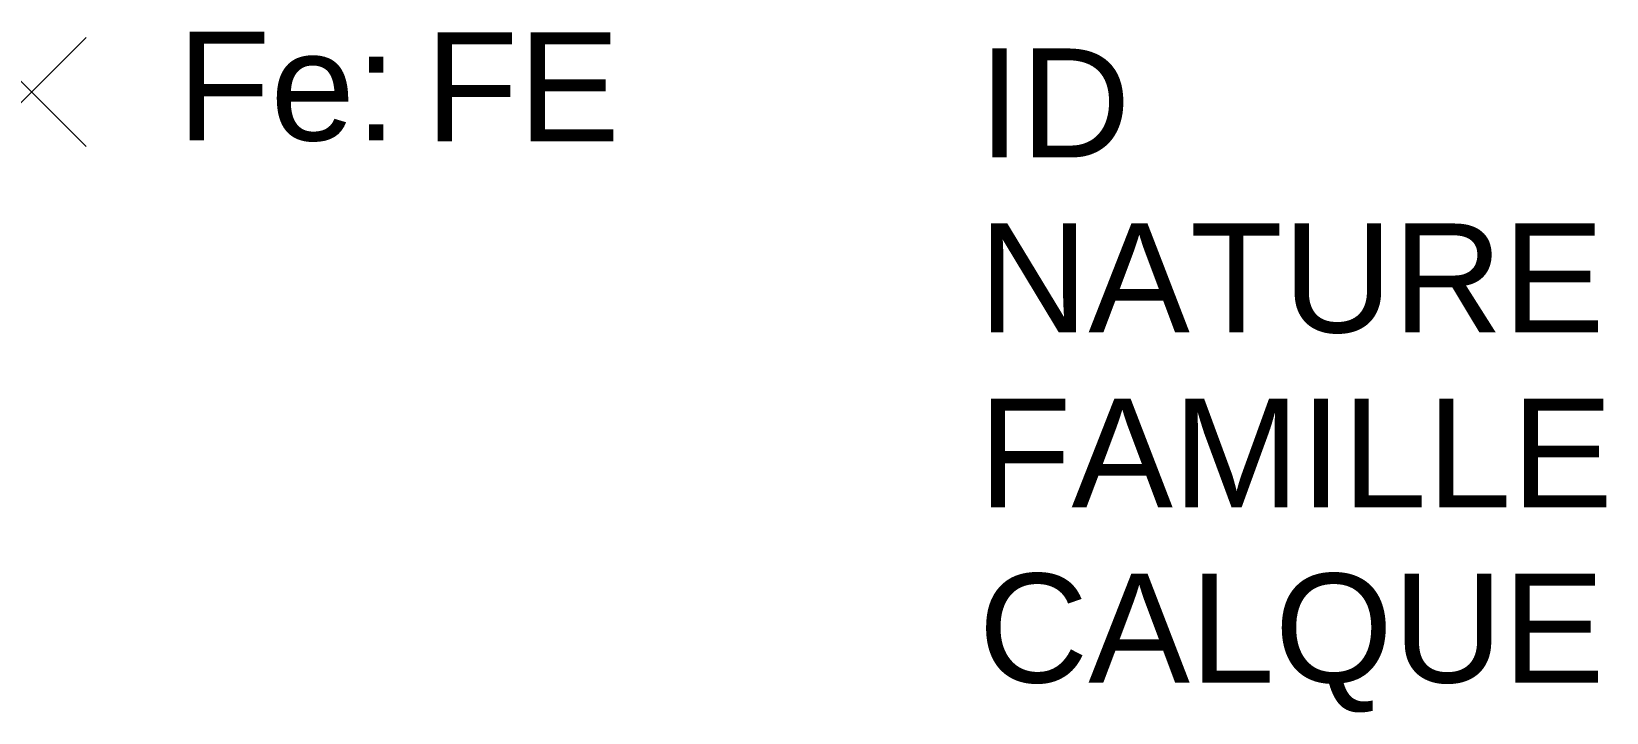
# Model space of a CAD drawing. Header units: metres. Extents: x 0 to 2.89, y -1.14 to 0.11.
import ezdxf
from ezdxf.enums import TextEntityAlignment as Align

# ---------------------------------------------------------------- set-up
doc = ezdxf.new("R2010")
doc.units = ezdxf.units.M
doc.header["$PDMODE"] = 3
doc.header["$PDSIZE"] = 0.1
doc.linetypes.add('Socle_Continu', pattern=[2.5, 2.5, 0])
doc.layers.add('EAUPL_SCI', color=5, linetype='Socle_Continu', lineweight=13, true_color=0x0000ff)
doc.styles.add('Reseaux', font='arial.ttf')
doc.styles.get("Standard").update_dxf_attribs({"font": 'arial.ttf'})

msp = doc.modelspace()

# ---------------------------------------------------------------- linework, layer by layer
at = {"layer": 'EAUPL_SCI', "linetype": 'Socle_Continu'}
msp.add_point((0, 0), dxfattribs=at)

# ---------------------------------------------------------------- texts
at = {"layer": 'EAUPL_SCI', "linetype": 'Socle_Continu', "insert": (0.2675, 0.0095), "char_height": 0.2, "attachment_point": 4}
msp.add_mtext_dynamic_manual_height_columns('Fe:', width=0.462726, gutter_width=1, heights=[0], dxfattribs=at)
at = {"layer": 'EAUPL_SCI', "linetype": 'Socle_Continu'}
msp.add_attdef('FE', text='00.00', height=0.2, dxfattribs=at).set_placement((0.7223, 0.0095), align=Align.MIDDLE_LEFT)
at = {"layer": 'EAUPL_SCI', "linetype": 'Socle_Continu', "style": 'Reseaux', "flags": 9}
for tag, p, s in [('ID', (1.7371, -0.1201), 'BP_0095'), ('NATURE', (1.7371, -0.4414), "Fil d'eau supplémentaire")]:
    msp.add_attdef(tag, p, s, height=0.2, dxfattribs=at)
at = {"layer": 'EAUPL_SCI', "linetype": 'Socle_Continu', "flags": 9}
for tag, p, s in [('FAMILLE', (1.7371, -0.7626), 'Eau pluviale'), ('CALQUE', (1.7371, -1.0839), 'EAUPL_SCI')]:
    msp.add_attdef(tag, p, s, height=0.2, dxfattribs=at)

doc.saveas('drawing.dxf')
